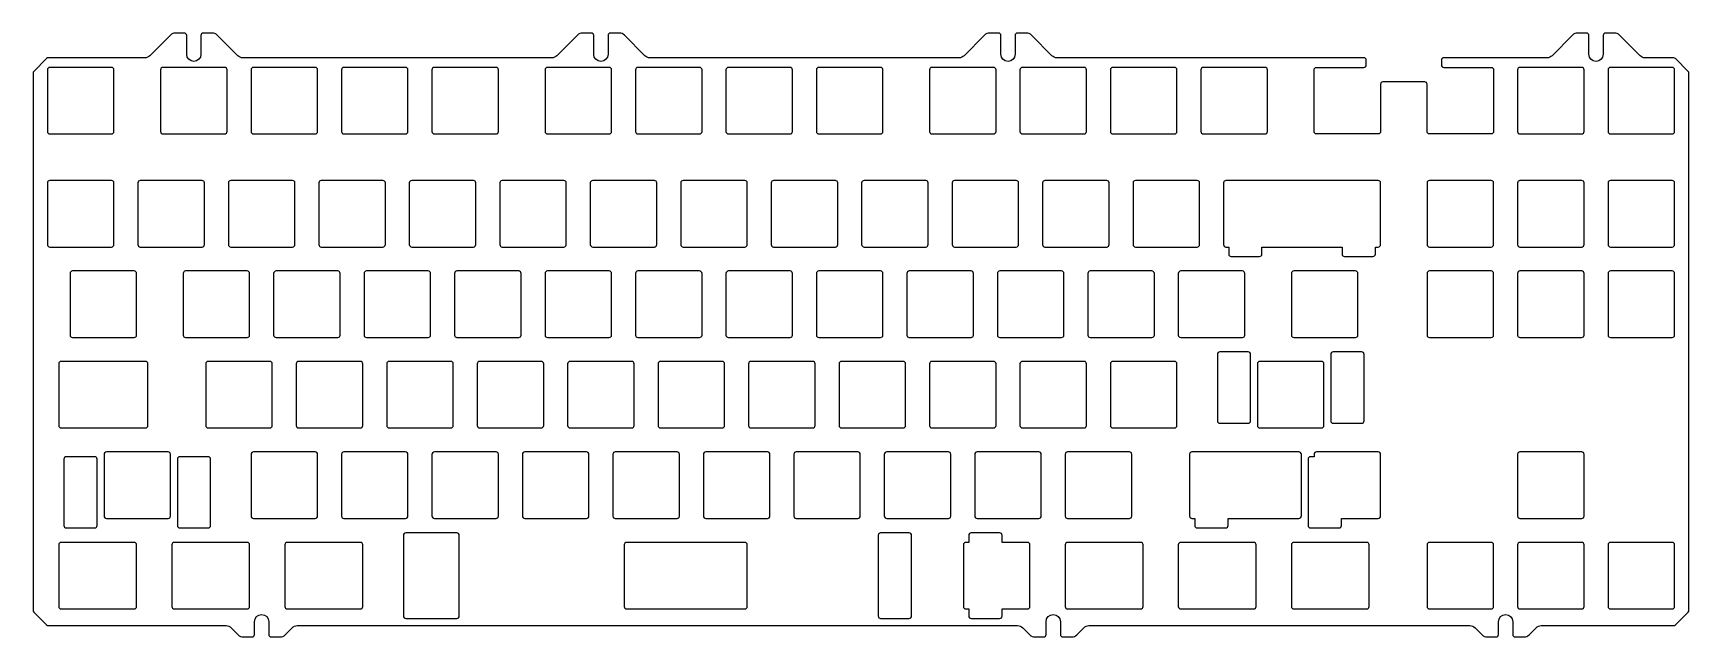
# Model space of a CAD drawing. Header units: millimetres. Extents: x 0 to 348, y -122 to 5.
import ezdxf

# ---------------------------------------------------------------- set-up
doc = ezdxf.new("R2010")
doc.units = ezdxf.units.MM
doc.header["$MEASUREMENT"] = 0
doc.layers.get('0').update_dxf_attribs({"linetype": 'CONTINUOUS'})

msp = doc.modelspace()

# ---------------------------------------------------------------- linework, layer by layer
at = {"linetype": 'Continuous'}
for points in [[(23.02, -0.5), (2.71, -0.5, 0.198912), (2.35, -0.65), (-0.35, -3.35, 0.198912), (-0.5, -3.71), (-0.5, -116.86, 0.198912), (-0.35, -117.21), (2.35, -119.92, 0.198912), (2.71, -120.06), (40.13, -120.06, -0.198912), (41.19, -120.5), (42.69, -122, 0.198912), (43.75, -122.44), (45.62, -122.44, 0.414214), (46.12, -121.94), (46.12, -119.24, -1), (49.12, -119.24), (49.12, -121.94, 0.414214), (49.62, -122.44), (51.5, -122.44, 0.198912), (52.56, -122), (54.06, -120.5, -0.198912), (55.12, -120.06), (206.82, -120.06, -0.198912), (207.88, -120.5), (209.37, -122, 0.198912), (210.43, -122.44), (212.31, -122.44, 0.414214), (212.81, -121.94), (212.81, -119.24, -1), (215.81, -119.24), (215.81, -121.94, 0.414214), (216.31, -122.44), (218.19, -122.44, 0.198912), (219.25, -122), (220.75, -120.5, -0.198912), (221.81, -120.06), (302.07, -120.06, -0.198912), (303.13, -120.5), (304.62, -122, 0.198912), (305.68, -122.44), (307.56, -122.44, 0.414214), (308.06, -121.94), (308.06, -119.24, -1), (311.06, -119.24), (311.06, -121.94, 0.414214), (311.56, -122.44), (313.44, -122.44, 0.198912), (314.5, -122), (316, -120.5, -0.198912), (317.06, -120.06), (344.96, -120.06, 0.198912), (345.31, -119.92), (348.02, -117.21, 0.198912), (348.16, -116.86), (348.16, -3.71, 0.198912), (348.02, -3.35), (345.31, -0.65, 0.198912), (344.96, -0.5), (338.93, -0.5, -0.198912), (337.87, -0.06), (333.55, 4.26, 0.198912), (332.49, 4.7), (330.61, 4.7, 0.414214), (330.11, 4.2), (330.11, 0.25, -1), (327.11, 0.25), (327.11, 4.2, 0.414214), (326.61, 4.7), (324.73, 4.7, 0.198912), (323.67, 4.26), (319.35, -0.06, -0.198912), (318.29, -0.5), (296.54, -0.5, 0.414214), (296.04, -1), (296.04, -2.02, 0.414214), (296.54, -2.52), (306.54, -2.52, -0.414214), (307.04, -3.03), (307.04, -16.03, -0.414214), (306.54, -16.53), (293.54, -16.53, -0.414214), (293.04, -16.03), (293.04, -6.08, 0.414214), (292.54, -5.58), (283.73, -5.58, 0.414214), (283.23, -6.08), (283.23, -16.03, -0.414214), (282.73, -16.53), (269.73, -16.53, -0.414214), (269.23, -16.03), (269.23, -3.03, -0.414214), (269.73, -2.52), (279.73, -2.52, 0.414214), (280.23, -2.02), (280.23, -1, 0.414214), (279.73, -0.5), (215.11, -0.5, -0.198912), (214.05, -0.06), (209.73, 4.26, 0.198912), (208.67, 4.7), (206.79, 4.7, 0.414214), (206.29, 4.2), (206.29, 0.25, -1), (203.29, 0.25), (203.29, 4.2, 0.414214), (202.79, 4.7), (200.91, 4.7, 0.198912), (199.85, 4.26), (195.53, -0.06, -0.198912), (194.47, -0.5), (129.38, -0.5, -0.198912), (128.32, -0.06), (124, 4.26, 0.198912), (122.94, 4.7), (121.06, 4.7, 0.414214), (120.56, 4.2), (120.56, 0.25, -1), (117.56, 0.25), (117.56, 4.2, 0.414214), (117.06, 4.7), (115.18, 4.7, 0.198912), (114.12, 4.26), (109.8, -0.06, -0.198912), (108.74, -0.5), (43.66, -0.5, -0.198912), (42.6, -0.06), (38.28, 4.26, 0.198912), (37.22, 4.7), (35.34, 4.7, 0.414214), (34.84, 4.2), (34.84, 0.25, -1), (31.84, 0.25), (31.84, 4.2, 0.414214), (31.34, 4.7), (29.46, 4.7, 0.198912), (28.4, 4.26), (24.08, -0.06, -0.198912)], [(77.47, -118.04, 0.414214), (77.97, -118.54), (88.72, -118.54, 0.414214), (89.22, -118.04), (89.22, -101.04, 0.414214), (88.72, -100.54), (77.97, -100.54, 0.414214), (77.47, -101.04)]]:
    msp.add_lwpolyline(points, format="xyb", close=True, dxfattribs=at)
for points in [[(3.02, -2.52, 0.414214), (2.52, -3.03), (2.52, -16.03, 0.414214), (3.02, -16.53), (16.02, -16.53, 0.414214), (16.52, -16.03), (16.52, -3.03, 0.414214), (16.02, -2.52)], [(26.84, -2.52, 0.414214), (26.34, -3.03), (26.34, -16.03, 0.414214), (26.84, -16.53), (39.84, -16.53, 0.414214), (40.34, -16.03), (40.34, -3.03, 0.414214), (39.84, -2.52)], [(45.89, -2.52, 0.414214), (45.39, -3.03), (45.39, -16.03, 0.414214), (45.89, -16.53), (58.89, -16.53, 0.414214), (59.39, -16.03), (59.39, -3.03, 0.414214), (58.89, -2.52)], [(64.94, -2.52, 0.414214), (64.44, -3.03), (64.44, -16.03, 0.414214), (64.94, -16.53), (77.94, -16.53, 0.414214), (78.44, -16.03), (78.44, -3.03, 0.414214), (77.94, -2.52)], [(83.99, -2.52, 0.414214), (83.49, -3.03), (83.49, -16.03, 0.414214), (83.99, -16.53), (96.99, -16.53, 0.414214), (97.49, -16.03), (97.49, -3.03, 0.414214), (96.99, -2.52)], [(107.8, -2.52, 0.414214), (107.3, -3.03), (107.3, -16.03, 0.414214), (107.8, -16.53), (120.8, -16.53, 0.414214), (121.3, -16.03), (121.3, -3.03, 0.414214), (120.8, -2.52)], [(126.85, -2.52, 0.414214), (126.35, -3.03), (126.35, -16.03, 0.414214), (126.85, -16.53), (139.85, -16.53, 0.414214), (140.35, -16.03), (140.35, -3.03, 0.414214), (139.85, -2.52)], [(145.9, -2.52, 0.414214), (145.4, -3.03), (145.4, -16.03, 0.414214), (145.9, -16.53), (158.9, -16.53, 0.414214), (159.4, -16.03), (159.4, -3.03, 0.414214), (158.9, -2.52)], [(164.95, -2.52, 0.414214), (164.45, -3.03), (164.45, -16.03, 0.414214), (164.95, -16.53), (177.95, -16.53, 0.414214), (178.45, -16.03), (178.45, -3.03, 0.414214), (177.95, -2.52)], [(188.76, -2.52, 0.414214), (188.26, -3.03), (188.26, -16.03, 0.414214), (188.76, -16.53), (201.76, -16.53, 0.414214), (202.26, -16.03), (202.26, -3.03, 0.414214), (201.76, -2.52)], [(207.81, -2.52, 0.414214), (207.31, -3.03), (207.31, -16.03, 0.414214), (207.81, -16.53), (220.81, -16.53, 0.414214), (221.31, -16.03), (221.31, -3.03, 0.414214), (220.81, -2.52)], [(226.86, -2.52, 0.414214), (226.36, -3.03), (226.36, -16.03, 0.414214), (226.86, -16.53), (239.86, -16.53, 0.414214), (240.36, -16.03), (240.36, -3.03, 0.414214), (239.86, -2.52)], [(245.91, -2.52, 0.414214), (245.41, -3.03), (245.41, -16.03, 0.414214), (245.91, -16.53), (258.91, -16.53, 0.414214), (259.41, -16.03), (259.41, -3.03, 0.414214), (258.91, -2.52)], [(312.59, -2.52, 0.414214), (312.09, -3.03), (312.09, -16.03, 0.414214), (312.59, -16.53), (325.59, -16.53, 0.414214), (326.09, -16.03), (326.09, -3.03, 0.414214), (325.59, -2.52)], [(331.64, -2.52, 0.414214), (331.14, -3.03), (331.14, -16.03, 0.414214), (331.64, -16.53), (344.64, -16.53, 0.414214), (345.14, -16.03), (345.14, -3.03, 0.414214), (344.64, -2.52)], [(3.02, -26.34, 0.414214), (2.52, -26.84), (2.52, -39.84, 0.414214), (3.02, -40.34), (16.02, -40.34, 0.414214), (16.52, -39.84), (16.52, -26.84, 0.414214), (16.02, -26.34)], [(22.07, -26.34, 0.414214), (21.57, -26.84), (21.57, -39.84, 0.414214), (22.07, -40.34), (35.08, -40.34, 0.414214), (35.58, -39.84), (35.58, -26.84, 0.414214), (35.08, -26.34)], [(41.12, -26.34, 0.414214), (40.62, -26.84), (40.62, -39.84, 0.414214), (41.12, -40.34), (54.12, -40.34, 0.414214), (54.62, -39.84), (54.62, -26.84, 0.414214), (54.12, -26.34)], [(60.17, -26.34, 0.414214), (59.67, -26.84), (59.67, -39.84, 0.414214), (60.17, -40.34), (73.17, -40.34, 0.414214), (73.67, -39.84), (73.67, -26.84, 0.414214), (73.17, -26.34)], [(79.22, -26.34, 0.414214), (78.72, -26.84), (78.72, -39.84, 0.414214), (79.22, -40.34), (92.22, -40.34, 0.414214), (92.72, -39.84), (92.72, -26.84, 0.414214), (92.22, -26.34)], [(98.28, -26.34, 0.414214), (97.78, -26.84), (97.78, -39.84, 0.414214), (98.28, -40.34), (111.28, -40.34, 0.414214), (111.78, -39.84), (111.78, -26.84, 0.414214), (111.28, -26.34)], [(117.33, -26.34, 0.414214), (116.83, -26.84), (116.83, -39.84, 0.414214), (117.33, -40.34), (130.32, -40.34, 0.414214), (130.82, -39.84), (130.82, -26.84, 0.414214), (130.32, -26.34)], [(136.38, -26.34, 0.414214), (135.88, -26.84), (135.88, -39.84, 0.414214), (136.38, -40.34), (149.38, -40.34, 0.414214), (149.88, -39.84), (149.88, -26.84, 0.414214), (149.38, -26.34)], [(155.43, -26.34, 0.414214), (154.93, -26.84), (154.93, -39.84, 0.414214), (155.43, -40.34), (168.43, -40.34, 0.414214), (168.93, -39.84), (168.93, -26.84, 0.414214), (168.43, -26.34)], [(174.47, -26.34, 0.414214), (173.97, -26.84), (173.97, -39.84, 0.414214), (174.47, -40.34), (187.47, -40.34, 0.414214), (187.97, -39.84), (187.97, -26.84, 0.414214), (187.47, -26.34)], [(193.53, -26.34, 0.414214), (193.03, -26.84), (193.03, -39.84, 0.414214), (193.53, -40.34), (206.53, -40.34, 0.414214), (207.03, -39.84), (207.03, -26.84, 0.414214), (206.53, -26.34)], [(212.57, -26.34, 0.414214), (212.07, -26.84), (212.07, -39.84, 0.414214), (212.57, -40.34), (225.57, -40.34, 0.414214), (226.07, -39.84), (226.07, -26.84, 0.414214), (225.57, -26.34)], [(231.62, -26.34, 0.414214), (231.12, -26.84), (231.12, -39.84, 0.414214), (231.62, -40.34), (244.62, -40.34, 0.414214), (245.12, -39.84), (245.12, -26.84, 0.414214), (244.62, -26.34)], [(282.14, -41.84), (282.14, -40.34), (282.73, -40.34, 0.414214), (283.23, -39.84), (283.23, -26.84, 0.414214), (282.73, -26.34), (250.68, -26.34, 0.414214), (250.18, -26.84), (250.18, -39.84, 0.414214), (250.68, -40.34), (251.26, -40.34), (251.26, -41.84, 0.414214), (251.76, -42.34), (257.76, -42.34, 0.414214), (258.26, -41.84), (258.26, -40.34), (275.14, -40.34), (275.14, -41.84, 0.414214), (275.64, -42.34), (281.64, -42.34, 0.414214)], [(293.54, -26.34, 0.414214), (293.04, -26.84), (293.04, -39.84, 0.414214), (293.54, -40.34), (306.54, -40.34, 0.414214), (307.04, -39.84), (307.04, -26.84, 0.414214), (306.54, -26.34)], [(312.59, -26.34, 0.414214), (312.09, -26.84), (312.09, -39.84, 0.414214), (312.59, -40.34), (325.59, -40.34, 0.414214), (326.09, -39.84), (326.09, -26.84, 0.414214), (325.59, -26.34)], [(331.64, -26.34, 0.414214), (331.14, -26.84), (331.14, -39.84, 0.414214), (331.64, -40.34), (344.64, -40.34, 0.414214), (345.14, -39.84), (345.14, -26.84, 0.414214), (344.64, -26.34)], [(7.79, -45.39, 0.414214), (7.29, -45.89), (7.29, -58.89, 0.414214), (7.79, -59.39), (20.79, -59.39, 0.414214), (21.29, -58.89), (21.29, -45.89, 0.414214), (20.79, -45.39)], [(31.6, -45.39, 0.414214), (31.1, -45.89), (31.1, -58.89, 0.414214), (31.6, -59.39), (44.6, -59.39, 0.414214), (45.1, -58.89), (45.1, -45.89, 0.414214), (44.6, -45.39)], [(50.65, -45.39, 0.414214), (50.15, -45.89), (50.15, -58.89, 0.414214), (50.65, -59.39), (63.65, -59.39, 0.414214), (64.15, -58.89), (64.15, -45.89, 0.414214), (63.65, -45.39)], [(69.7, -45.39, 0.414214), (69.2, -45.89), (69.2, -58.89, 0.414214), (69.7, -59.39), (82.7, -59.39, 0.414214), (83.2, -58.89), (83.2, -45.89, 0.414214), (82.7, -45.39)], [(88.75, -45.39, 0.414214), (88.25, -45.89), (88.25, -58.89, 0.414214), (88.75, -59.39), (101.75, -59.39, 0.414214), (102.25, -58.89), (102.25, -45.89, 0.414214), (101.75, -45.39)], [(107.8, -45.39, 0.414214), (107.3, -45.89), (107.3, -58.89, 0.414214), (107.8, -59.39), (120.8, -59.39, 0.414214), (121.3, -58.89), (121.3, -45.89, 0.414214), (120.8, -45.39)], [(126.85, -45.39, 0.414214), (126.35, -45.89), (126.35, -58.89, 0.414214), (126.85, -59.39), (139.85, -59.39, 0.414214), (140.35, -58.89), (140.35, -45.89, 0.414214), (139.85, -45.39)], [(145.9, -45.39, 0.414214), (145.4, -45.89), (145.4, -58.89, 0.414214), (145.9, -59.39), (158.9, -59.39, 0.414214), (159.4, -58.89), (159.4, -45.89, 0.414214), (158.9, -45.39)], [(164.95, -45.39, 0.414214), (164.45, -45.89), (164.45, -58.89, 0.414214), (164.95, -59.39), (177.95, -59.39, 0.414214), (178.45, -58.89), (178.45, -45.89, 0.414214), (177.95, -45.39)], [(184, -45.39, 0.414214), (183.5, -45.89), (183.5, -58.89, 0.414214), (184, -59.39), (197, -59.39, 0.414214), (197.5, -58.89), (197.5, -45.89, 0.414214), (197, -45.39)], [(203.05, -45.39, 0.414214), (202.55, -45.89), (202.55, -58.89, 0.414214), (203.05, -59.39), (216.05, -59.39, 0.414214), (216.55, -58.89), (216.55, -45.89, 0.414214), (216.05, -45.39)], [(222.1, -45.39, 0.414214), (221.6, -45.89), (221.6, -58.89, 0.414214), (222.1, -59.39), (235.1, -59.39, 0.414214), (235.6, -58.89), (235.6, -45.89, 0.414214), (235.1, -45.39)], [(241.15, -45.39, 0.414214), (240.65, -45.89), (240.65, -58.89, 0.414214), (241.15, -59.39), (254.15, -59.39, 0.414214), (254.65, -58.89), (254.65, -45.89, 0.414214), (254.15, -45.39)], [(264.96, -45.39, 0.414214), (264.46, -45.89), (264.46, -58.89, 0.414214), (264.96, -59.39), (277.96, -59.39, 0.414214), (278.46, -58.89), (278.46, -45.89, 0.414214), (277.96, -45.39)], [(293.54, -45.39, 0.414214), (293.04, -45.89), (293.04, -58.89, 0.414214), (293.54, -59.39), (306.54, -59.39, 0.414214), (307.04, -58.89), (307.04, -45.89, 0.414214), (306.54, -45.39)], [(312.59, -45.39, 0.414214), (312.09, -45.89), (312.09, -58.89, 0.414214), (312.59, -59.39), (325.59, -59.39, 0.414214), (326.09, -58.89), (326.09, -45.89, 0.414214), (325.59, -45.39)], [(331.64, -45.39, 0.414214), (331.14, -45.89), (331.14, -58.89, 0.414214), (331.64, -59.39), (344.64, -59.39, 0.414214), (345.14, -58.89), (345.14, -45.89, 0.414214), (344.64, -45.39)], [(255.38, -77.44, 0.414214), (255.88, -76.94), (255.88, -62.94, 0.414214), (255.38, -62.44), (249.38, -62.44, 0.414214), (248.88, -62.94), (248.88, -76.94, 0.414214), (249.38, -77.44)], [(279.26, -77.44, 0.414214), (279.76, -76.94), (279.76, -62.94, 0.414214), (279.26, -62.44), (273.26, -62.44, 0.414214), (272.76, -62.94), (272.76, -76.94, 0.414214), (273.26, -77.44)], [(23.67, -64.94, 0.414214), (23.17, -64.44), (5.41, -64.44, 0.414214), (4.91, -64.94), (4.91, -77.94, 0.414214), (5.41, -78.44), (23.17, -78.44, 0.414214), (23.67, -77.94)], [(36.36, -64.44, 0.414214), (35.86, -64.94), (35.86, -77.94, 0.414214), (36.36, -78.44), (49.36, -78.44, 0.414214), (49.86, -77.94), (49.86, -64.94, 0.414214), (49.36, -64.44)], [(55.41, -64.44, 0.414214), (54.91, -64.94), (54.91, -77.94, 0.414214), (55.41, -78.44), (68.41, -78.44, 0.414214), (68.91, -77.94), (68.91, -64.94, 0.414214), (68.41, -64.44)], [(74.46, -64.44, 0.414214), (73.96, -64.94), (73.96, -77.94, 0.414214), (74.46, -78.44), (87.46, -78.44, 0.414214), (87.96, -77.94), (87.96, -64.94, 0.414214), (87.46, -64.44)], [(93.51, -64.44, 0.414214), (93.01, -64.94), (93.01, -77.94, 0.414214), (93.51, -78.44), (106.51, -78.44, 0.414214), (107.01, -77.94), (107.01, -64.94, 0.414214), (106.51, -64.44)], [(112.56, -64.44, 0.414214), (112.06, -64.94), (112.06, -77.94, 0.414214), (112.56, -78.44), (125.56, -78.44, 0.414214), (126.06, -77.94), (126.06, -64.94, 0.414214), (125.56, -64.44)], [(131.61, -64.44, 0.414214), (131.11, -64.94), (131.11, -77.94, 0.414214), (131.61, -78.44), (144.61, -78.44, 0.414214), (145.11, -77.94), (145.11, -64.94, 0.414214), (144.61, -64.44)], [(150.66, -64.44, 0.414214), (150.16, -64.94), (150.16, -77.94, 0.414214), (150.66, -78.44), (163.66, -78.44, 0.414214), (164.16, -77.94), (164.16, -64.94, 0.414214), (163.66, -64.44)], [(169.71, -64.44, 0.414214), (169.21, -64.94), (169.21, -77.94, 0.414214), (169.71, -78.44), (182.71, -78.44, 0.414214), (183.21, -77.94), (183.21, -64.94, 0.414214), (182.71, -64.44)], [(188.76, -64.44, 0.414214), (188.26, -64.94), (188.26, -77.94, 0.414214), (188.76, -78.44), (201.76, -78.44, 0.414214), (202.26, -77.94), (202.26, -64.94, 0.414214), (201.76, -64.44)], [(207.81, -64.44, 0.414214), (207.31, -64.94), (207.31, -77.94, 0.414214), (207.81, -78.44), (220.81, -78.44, 0.414214), (221.31, -77.94), (221.31, -64.94, 0.414214), (220.81, -64.44)], [(226.86, -64.44, 0.414214), (226.36, -64.94), (226.36, -77.94, 0.414214), (226.86, -78.44), (239.86, -78.44, 0.414214), (240.36, -77.94), (240.36, -64.94, 0.414214), (239.86, -64.44)], [(257.82, -64.44, 0.414214), (257.32, -64.94), (257.32, -77.94, 0.414214), (257.82, -78.44), (270.82, -78.44, 0.414214), (271.32, -77.94), (271.32, -64.94, 0.414214), (270.82, -64.44)], [(14.93, -83.49, 0.414214), (14.43, -83.99), (14.43, -96.99, 0.414214), (14.93, -97.49), (27.93, -97.49, 0.414214), (28.43, -96.99), (28.43, -83.99, 0.414214), (27.93, -83.49)], [(45.89, -83.49, 0.414214), (45.39, -83.99), (45.39, -96.99, 0.414214), (45.89, -97.49), (58.89, -97.49, 0.414214), (59.39, -96.99), (59.39, -83.99, 0.414214), (58.89, -83.49)], [(64.94, -83.49, 0.414214), (64.44, -83.99), (64.44, -96.99, 0.414214), (64.94, -97.49), (77.94, -97.49, 0.414214), (78.44, -96.99), (78.44, -83.99, 0.414214), (77.94, -83.49)], [(83.99, -83.49, 0.414214), (83.49, -83.99), (83.49, -96.99, 0.414214), (83.99, -97.49), (96.99, -97.49, 0.414214), (97.49, -96.99), (97.49, -83.99, 0.414214), (96.99, -83.49)], [(103.04, -83.49, 0.414214), (102.54, -83.99), (102.54, -96.99, 0.414214), (103.04, -97.49), (116.04, -97.49, 0.414214), (116.54, -96.99), (116.54, -83.99, 0.414214), (116.04, -83.49)], [(122.09, -83.49, 0.414214), (121.59, -83.99), (121.59, -96.99, 0.414214), (122.09, -97.49), (135.09, -97.49, 0.414214), (135.59, -96.99), (135.59, -83.99, 0.414214), (135.09, -83.49)], [(141.14, -83.49, 0.414214), (140.64, -83.99), (140.64, -96.99, 0.414214), (141.14, -97.49), (154.14, -97.49, 0.414214), (154.64, -96.99), (154.64, -83.99, 0.414214), (154.14, -83.49)], [(160.19, -83.49, 0.414214), (159.69, -83.99), (159.69, -96.99, 0.414214), (160.19, -97.49), (173.19, -97.49, 0.414214), (173.69, -96.99), (173.69, -83.99, 0.414214), (173.19, -83.49)], [(179.24, -83.49, 0.414214), (178.74, -83.99), (178.74, -96.99, 0.414214), (179.24, -97.49), (192.24, -97.49, 0.414214), (192.74, -96.99), (192.74, -83.99, 0.414214), (192.24, -83.49)], [(198.29, -83.49, 0.414214), (197.79, -83.99), (197.79, -96.99, 0.414214), (198.29, -97.49), (211.29, -97.49, 0.414214), (211.79, -96.99), (211.79, -83.99, 0.414214), (211.29, -83.49)], [(217.34, -83.49, 0.414214), (216.84, -83.99), (216.84, -96.99, 0.414214), (217.34, -97.49), (230.34, -97.49, 0.414214), (230.84, -96.99), (230.84, -83.99, 0.414214), (230.34, -83.49)], [(244.62, -99.49), (250.62, -99.49, 0.414214), (251.12, -98.99), (251.12, -97.49), (266.06, -97.49, 0.414214), (266.56, -96.99), (266.56, -83.99, 0.414214), (266.06, -83.49), (243.53, -83.49, 0.414214), (243.03, -83.99), (243.03, -96.99, 0.414214), (243.53, -97.49), (244.12, -97.49), (244.12, -98.99, 0.414214)], [(269.23, -83.99), (269.23, -84.49), (268.49, -84.49, 0.414214), (267.99, -84.99), (267.99, -98.99, 0.414214), (268.49, -99.49), (274.49, -99.49, 0.414214), (274.99, -98.99), (274.99, -97.49), (282.73, -97.49, 0.414214), (283.23, -96.99), (283.23, -83.99, 0.414214), (282.73, -83.49), (269.73, -83.49, 0.414214)], [(312.59, -83.49, 0.414214), (312.09, -83.99), (312.09, -96.99, 0.414214), (312.59, -97.49), (325.59, -97.49, 0.414214), (326.09, -96.99), (326.09, -83.99, 0.414214), (325.59, -83.49)], [(6.49, -84.49, 0.414214), (5.99, -84.99), (5.99, -98.99, 0.414214), (6.49, -99.49), (12.49, -99.49, 0.414214), (12.99, -98.99), (12.99, -84.99, 0.414214), (12.49, -84.49)], [(30.37, -84.49, 0.414214), (29.87, -84.99), (29.87, -98.99, 0.414214), (30.37, -99.49), (36.37, -99.49, 0.414214), (36.87, -98.99), (36.87, -84.99, 0.414214), (36.37, -84.49)], [(177.47, -118.04, 0.414214), (177.97, -118.54), (183.97, -118.54, 0.414214), (184.47, -118.04), (184.47, -101.04, 0.414214), (183.97, -100.54), (177.97, -100.54, 0.414214), (177.47, -101.04)], [(197.03, -100.54, 0.414214), (196.53, -101.04), (196.53, -102.54), (195.91, -102.54, 0.414214), (195.41, -103.04), (195.41, -116.04, 0.414214), (195.91, -116.54), (196.53, -116.54), (196.53, -118.04, 0.414214), (197.03, -118.54), (203.03, -118.54, 0.414214), (203.53, -118.04), (203.53, -116.54), (208.91, -116.54, 0.414214), (209.41, -116.04), (209.41, -103.04, 0.414214), (208.91, -102.54), (203.53, -102.54), (203.53, -101.04, 0.414214), (203.03, -100.54)], [(4.91, -116.04, 0.414214), (5.41, -116.54), (20.79, -116.54, 0.414214), (21.29, -116.04), (21.29, -103.04, 0.414214), (20.79, -102.54), (5.41, -102.54, 0.414214), (4.91, -103.04)], [(45.1, -103.04, 0.414214), (44.6, -102.54), (29.22, -102.54, 0.414214), (28.72, -103.04), (28.72, -116.04, 0.414214), (29.22, -116.54), (44.6, -116.54, 0.414214), (45.1, -116.04)], [(52.53, -116.04, 0.414214), (53.03, -116.54), (68.41, -116.54, 0.414214), (68.91, -116.04), (68.91, -103.04, 0.414214), (68.41, -102.54), (53.03, -102.54, 0.414214), (52.53, -103.04)], [(149.88, -103.04, 0.414214), (149.38, -102.54), (124.47, -102.54, 0.414214), (123.97, -103.04), (123.97, -116.04, 0.414214), (124.47, -116.54), (149.38, -116.54, 0.414214), (149.88, -116.04)], [(233.22, -103.04, 0.414214), (232.72, -102.54), (217.34, -102.54, 0.414214), (216.84, -103.04), (216.84, -116.04, 0.414214), (217.34, -116.54), (232.72, -116.54, 0.414214), (233.22, -116.04)], [(257.03, -103.04, 0.414214), (256.53, -102.54), (241.15, -102.54, 0.414214), (240.65, -103.04), (240.65, -116.04, 0.414214), (241.15, -116.54), (256.53, -116.54, 0.414214), (257.03, -116.04)], [(280.84, -103.04, 0.414214), (280.34, -102.54), (264.96, -102.54, 0.414214), (264.46, -103.04), (264.46, -116.04, 0.414214), (264.96, -116.54), (280.34, -116.54, 0.414214), (280.84, -116.04)], [(293.54, -102.54, 0.414214), (293.04, -103.04), (293.04, -116.04, 0.414214), (293.54, -116.54), (306.54, -116.54, 0.414214), (307.04, -116.04), (307.04, -103.04, 0.414214), (306.54, -102.54)], [(312.59, -102.54, 0.414214), (312.09, -103.04), (312.09, -116.04, 0.414214), (312.59, -116.54), (325.59, -116.54, 0.414214), (326.09, -116.04), (326.09, -103.04, 0.414214), (325.59, -102.54)], [(331.64, -102.54, 0.414214), (331.14, -103.04), (331.14, -116.04, 0.414214), (331.64, -116.54), (344.64, -116.54, 0.414214), (345.14, -116.04), (345.14, -103.04, 0.414214), (344.64, -102.54)]]:
    msp.add_lwpolyline(points, format="xyb", close=True)

doc.saveas('drawing.dxf')
